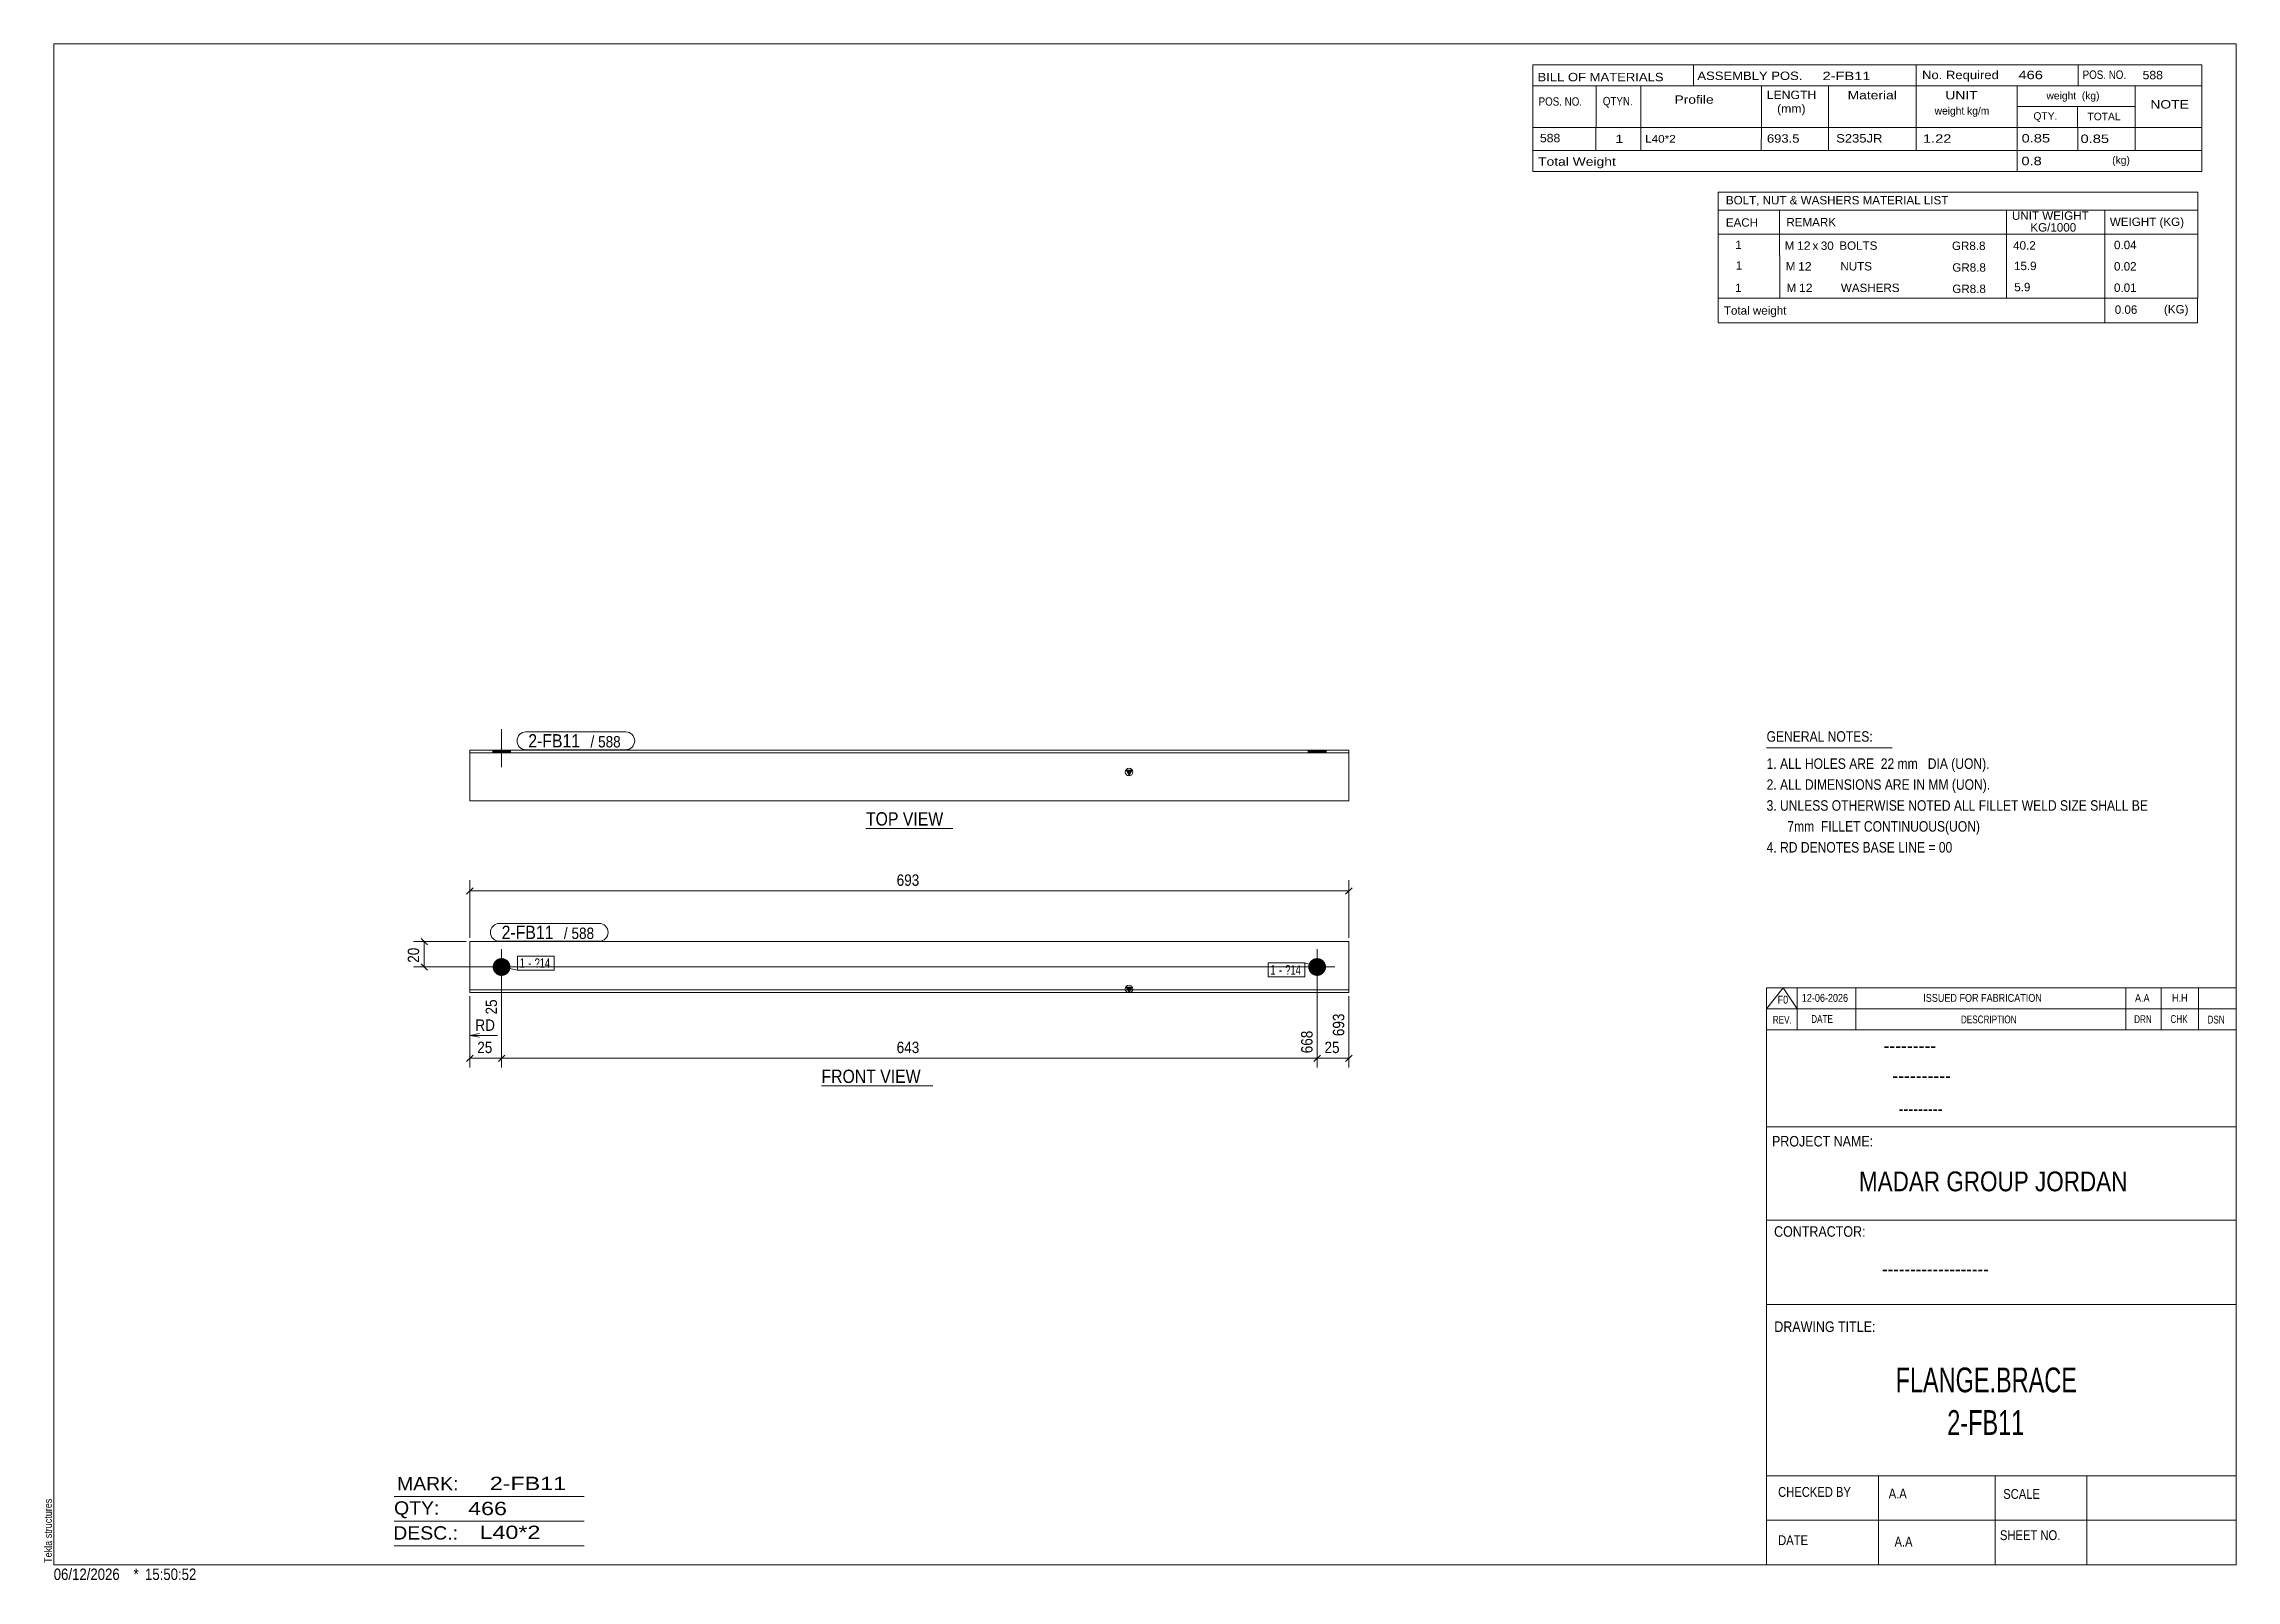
# Model space of a CAD drawing. Header units: millimetres. Extents: x 2 to 579, y 1 to 405.
import ezdxf

# ---------------------------------------------------------------- set-up
doc = ezdxf.new("R2010")
doc.units = ezdxf.units.MM
doc.linetypes.add('XKITLINE00', pattern=[0])
for name, color, linetype, lineweight in [('Bolt', 3, 'Continuous', 0), ('BoltMark', 7, 'Continuous', 0), ('Dimensions', 7, 'Continuous', 0), ('DrawingSheet', 5, 'Continuous', 0), ('OtherObjectType', 7, 'Continuous', 0), ('Part', 2, 'Continuous', 0), ('PartMark', 7, 'Continuous', 0)]:
    doc.layers.add(name, color=color, linetype=linetype, lineweight=lineweight)
doc.styles.add('@ARIAL_UNICODE_MS_BOLD', font='ARIAL.TTF')
doc.styles.add('ARIAL', font='ARIAL.TTF')
doc.styles.add('ARIAL_NARROW', font='ARIALN.TTF')
doc.styles.add('COMIC_SANS_MS_BOLD', font='COMICBD.TTF')
doc.styles.add('SWIS721_EX_BT', font='ARIAL.TTF')
doc.styles.add('SWISSE', font='ARIAL.TTF')

# ---------------------------------------------------------------- blocks, each defined once
blk = doc.blocks.new('*A1')
at = {"layer": 'Bolt'}
blk.add_hatch(color=3, dxfattribs=at).paths.add_polyline_path([(337.34, 164.55), (337.4, 164.55), (337.45, 164.54), (337.51, 164.54), (337.57, 164.53), (337.62, 164.52), (337.68, 164.52), (337.74, 164.51), (337.79, 164.49), (337.85, 164.48), (337.9, 164.47), (337.96, 164.45), (338.01, 164.43), (338.07, 164.41), (338.12, 164.39), (338.18, 164.37), (338.23, 164.35), (338.28, 164.33), (338.33, 164.3), (338.38, 164.27), (338.43, 164.25), (338.48, 164.22), (338.53, 164.19), (338.58, 164.16), (338.63, 164.12), (338.67, 164.09), (338.72, 164.06), (338.76, 164.02), (338.81, 163.98), (338.85, 163.95), (338.89, 163.91), (338.93, 163.87), (338.97, 163.83), (339.01, 163.78), (339.05, 163.74), (339.09, 163.7), (339.12, 163.65), (339.16, 163.61), (339.19, 163.56), (339.22, 163.51), (339.25, 163.46), (339.28, 163.42), (339.31, 163.37), (339.34, 163.32), (339.37, 163.27), (339.39, 163.21), (339.42, 163.16), (339.44, 163.11), (339.46, 163.06), (339.48, 163), (339.5, 162.95), (339.52, 162.89), (339.53, 162.84), (339.55, 162.78), (339.56, 162.73), (339.57, 162.67), (339.58, 162.62), (339.59, 162.56), (339.6, 162.5), (339.6, 162.45), (339.61, 162.39), (339.61, 162.33), (339.62, 162.27), (339.62, 162.22), (339.62, 162.16), (339.61, 162.1), (339.61, 162.05), (339.6, 161.99), (339.6, 161.93), (339.59, 161.87), (339.58, 161.82), (339.57, 161.76), (339.56, 161.71), (339.55, 161.65), (339.53, 161.59), (339.52, 161.54), (339.5, 161.48), (339.48, 161.43), (339.46, 161.38), (339.44, 161.32), (339.42, 161.27), (339.39, 161.22), (339.37, 161.17), (339.34, 161.12), (339.31, 161.07), (339.28, 161.02), (339.25, 160.97), (339.22, 160.92), (339.19, 160.87), (339.16, 160.83), (339.12, 160.78), (339.09, 160.74), (339.05, 160.69), (339.01, 160.65), (338.97, 160.61), (338.93, 160.57), (338.89, 160.53), (338.85, 160.49), (338.81, 160.45), (338.76, 160.41), (338.72, 160.38), (338.67, 160.34), (338.63, 160.31), (338.58, 160.28), (338.53, 160.25), (338.48, 160.22), (338.43, 160.19), (338.38, 160.16), (338.33, 160.13), (338.28, 160.11), (338.23, 160.08), (338.18, 160.06), (338.12, 160.04), (338.07, 160.02), (338.01, 160), (337.96, 159.98), (337.9, 159.97), (337.85, 159.95), (337.79, 159.94), (337.74, 159.93), (337.68, 159.92), (337.62, 159.91), (337.57, 159.9), (337.51, 159.89), (337.45, 159.89), (337.4, 159.89), (337.34, 159.88), (337.28, 159.88), (337.23, 159.88), (337.17, 159.89), (337.11, 159.89), (337.05, 159.89), (337, 159.9), (336.94, 159.91), (336.88, 159.92), (336.83, 159.93), (336.77, 159.94), (336.72, 159.95), (336.66, 159.97), (336.61, 159.98), (336.55, 160), (336.5, 160.02), (336.44, 160.04), (336.39, 160.06), (336.34, 160.08), (336.28, 160.11), (336.23, 160.13), (336.18, 160.16), (336.13, 160.19), (336.08, 160.22), (336.03, 160.25), (335.99, 160.28), (335.94, 160.31), (335.89, 160.34), (335.85, 160.38), (335.8, 160.41), (335.76, 160.45), (335.72, 160.49), (335.67, 160.53), (335.63, 160.57), (335.59, 160.61), (335.55, 160.65), (335.52, 160.69), (335.48, 160.74), (335.44, 160.78), (335.41, 160.83), (335.37, 160.87), (335.34, 160.92), (335.31, 160.97), (335.28, 161.02), (335.25, 161.07), (335.22, 161.12), (335.2, 161.17), (335.17, 161.22), (335.15, 161.27), (335.13, 161.32), (335.11, 161.38), (335.09, 161.43), (335.07, 161.48), (335.05, 161.54), (335.03, 161.59), (335.02, 161.65), (335.01, 161.71), (334.99, 161.76), (334.98, 161.82), (334.97, 161.87), (334.97, 161.93), (334.96, 161.99), (334.96, 162.05), (334.95, 162.1), (334.95, 162.16), (334.95, 162.22), (334.95, 162.27), (334.95, 162.33), (334.96, 162.39), (334.96, 162.45), (334.97, 162.5), (334.97, 162.56), (334.98, 162.62), (334.99, 162.67), (335.01, 162.73), (335.02, 162.78), (335.03, 162.84), (335.05, 162.89), (335.07, 162.95), (335.09, 163), (335.11, 163.06), (335.13, 163.11), (335.15, 163.16), (335.17, 163.21), (335.2, 163.27), (335.22, 163.32), (335.25, 163.37), (335.28, 163.42), (335.31, 163.46), (335.34, 163.51), (335.37, 163.56), (335.41, 163.61), (335.44, 163.65), (335.48, 163.7), (335.52, 163.74), (335.55, 163.78), (335.59, 163.83), (335.63, 163.87), (335.67, 163.91), (335.72, 163.95), (335.76, 163.98), (335.8, 164.02), (335.85, 164.06), (335.89, 164.09), (335.94, 164.12), (335.99, 164.16), (336.03, 164.19), (336.08, 164.22), (336.13, 164.25), (336.18, 164.27), (336.23, 164.3), (336.28, 164.33), (336.34, 164.35), (336.39, 164.37), (336.44, 164.39), (336.5, 164.41), (336.55, 164.43), (336.61, 164.45), (336.66, 164.47), (336.72, 164.48), (336.77, 164.49), (336.83, 164.51), (336.88, 164.52), (336.94, 164.52), (337, 164.53), (337.05, 164.54), (337.11, 164.54), (337.17, 164.55), (337.23, 164.55), (337.28, 164.55)], flags=17)
at = {"layer": 'Bolt', "color": 3, "linetype": 'XKITLINE00', "lineweight": 0}
for p, q in [((332.62, 162.22), (341.95, 162.22)), ((337.28, 157.55), (337.28, 166.88))]:
    blk.add_line(p, q, dxfattribs=at)
blk = doc.blocks.new('*A2')
at = {"layer": 'Bolt'}
blk.add_hatch(color=3, dxfattribs=at).paths.add_polyline_path([(122.84, 164.55), (122.9, 164.55), (122.95, 164.54), (123.01, 164.54), (123.07, 164.53), (123.13, 164.52), (123.18, 164.52), (123.24, 164.51), (123.29, 164.49), (123.35, 164.48), (123.41, 164.47), (123.46, 164.45), (123.52, 164.43), (123.57, 164.41), (123.62, 164.39), (123.68, 164.37), (123.73, 164.35), (123.78, 164.33), (123.83, 164.3), (123.88, 164.27), (123.93, 164.25), (123.98, 164.22), (124.03, 164.19), (124.08, 164.16), (124.13, 164.12), (124.17, 164.09), (124.22, 164.06), (124.26, 164.02), (124.31, 163.98), (124.35, 163.95), (124.39, 163.91), (124.43, 163.87), (124.47, 163.83), (124.51, 163.78), (124.55, 163.74), (124.59, 163.7), (124.62, 163.65), (124.66, 163.61), (124.69, 163.56), (124.72, 163.51), (124.75, 163.46), (124.78, 163.42), (124.81, 163.37), (124.84, 163.32), (124.87, 163.27), (124.89, 163.21), (124.92, 163.16), (124.94, 163.11), (124.96, 163.06), (124.98, 163), (125, 162.95), (125.02, 162.89), (125.03, 162.84), (125.05, 162.78), (125.06, 162.73), (125.07, 162.67), (125.08, 162.62), (125.09, 162.56), (125.1, 162.5), (125.11, 162.45), (125.11, 162.39), (125.11, 162.33), (125.12, 162.27), (125.12, 162.22), (125.12, 162.16), (125.11, 162.1), (125.11, 162.05), (125.11, 161.99), (125.1, 161.93), (125.09, 161.87), (125.08, 161.82), (125.07, 161.76), (125.06, 161.71), (125.05, 161.65), (125.03, 161.59), (125.02, 161.54), (125, 161.48), (124.98, 161.43), (124.96, 161.38), (124.94, 161.32), (124.92, 161.27), (124.89, 161.22), (124.87, 161.17), (124.84, 161.12), (124.81, 161.07), (124.78, 161.02), (124.75, 160.97), (124.72, 160.92), (124.69, 160.87), (124.66, 160.83), (124.62, 160.78), (124.59, 160.74), (124.55, 160.69), (124.51, 160.65), (124.47, 160.61), (124.43, 160.57), (124.39, 160.53), (124.35, 160.49), (124.31, 160.45), (124.26, 160.41), (124.22, 160.38), (124.17, 160.34), (124.13, 160.31), (124.08, 160.28), (124.03, 160.25), (123.98, 160.22), (123.93, 160.19), (123.88, 160.16), (123.83, 160.13), (123.78, 160.11), (123.73, 160.08), (123.68, 160.06), (123.62, 160.04), (123.57, 160.02), (123.52, 160), (123.46, 159.98), (123.41, 159.97), (123.35, 159.95), (123.29, 159.94), (123.24, 159.93), (123.18, 159.92), (123.13, 159.91), (123.07, 159.9), (123.01, 159.89), (122.95, 159.89), (122.9, 159.89), (122.84, 159.88), (122.78, 159.88), (122.73, 159.88), (122.67, 159.89), (122.61, 159.89), (122.55, 159.89), (122.5, 159.9), (122.44, 159.91), (122.38, 159.92), (122.33, 159.93), (122.27, 159.94), (122.22, 159.95), (122.16, 159.97), (122.11, 159.98), (122.05, 160), (122, 160.02), (121.94, 160.04), (121.89, 160.06), (121.84, 160.08), (121.79, 160.11), (121.73, 160.13), (121.68, 160.16), (121.63, 160.19), (121.58, 160.22), (121.54, 160.25), (121.49, 160.28), (121.44, 160.31), (121.39, 160.34), (121.35, 160.38), (121.3, 160.41), (121.26, 160.45), (121.22, 160.49), (121.17, 160.53), (121.13, 160.57), (121.09, 160.61), (121.05, 160.65), (121.02, 160.69), (120.98, 160.74), (120.94, 160.78), (120.91, 160.83), (120.88, 160.87), (120.84, 160.92), (120.81, 160.97), (120.78, 161.02), (120.75, 161.07), (120.73, 161.12), (120.7, 161.17), (120.67, 161.22), (120.65, 161.27), (120.63, 161.32), (120.61, 161.38), (120.59, 161.43), (120.57, 161.48), (120.55, 161.54), (120.53, 161.59), (120.52, 161.65), (120.51, 161.71), (120.49, 161.76), (120.48, 161.82), (120.48, 161.87), (120.47, 161.93), (120.46, 161.99), (120.46, 162.05), (120.45, 162.1), (120.45, 162.16), (120.45, 162.22), (120.45, 162.27), (120.45, 162.33), (120.46, 162.39), (120.46, 162.45), (120.47, 162.5), (120.48, 162.56), (120.48, 162.62), (120.49, 162.67), (120.51, 162.73), (120.52, 162.78), (120.53, 162.84), (120.55, 162.89), (120.57, 162.95), (120.59, 163), (120.61, 163.06), (120.63, 163.11), (120.65, 163.16), (120.67, 163.21), (120.7, 163.27), (120.73, 163.32), (120.75, 163.37), (120.78, 163.42), (120.81, 163.46), (120.84, 163.51), (120.88, 163.56), (120.91, 163.61), (120.94, 163.65), (120.98, 163.7), (121.02, 163.74), (121.05, 163.78), (121.09, 163.83), (121.13, 163.87), (121.17, 163.91), (121.22, 163.95), (121.26, 163.98), (121.3, 164.02), (121.35, 164.06), (121.39, 164.09), (121.44, 164.12), (121.49, 164.16), (121.54, 164.19), (121.58, 164.22), (121.63, 164.25), (121.68, 164.27), (121.73, 164.3), (121.79, 164.33), (121.84, 164.35), (121.89, 164.37), (121.94, 164.39), (122, 164.41), (122.05, 164.43), (122.11, 164.45), (122.16, 164.47), (122.22, 164.48), (122.27, 164.49), (122.33, 164.51), (122.38, 164.52), (122.44, 164.52), (122.5, 164.53), (122.55, 164.54), (122.61, 164.54), (122.67, 164.55), (122.73, 164.55), (122.78, 164.55)], flags=17)
at = {"layer": 'Bolt', "color": 3, "linetype": 'XKITLINE00', "lineweight": 0}
for p, q in [((118.12, 162.22), (127.45, 162.22)), ((122.78, 157.55), (122.78, 166.88))]:
    blk.add_line(p, q, dxfattribs=at)
blk = doc.blocks.new('*A3')
at = {"layer": 'Part'}
blk.add_hatch(color=2, dxfattribs=at).paths.add_polyline_path([(287.02, 156.95), (288.62, 156.95), (287.82, 155.55)], flags=17)
at = {"layer": 'Part', "color": 2, "linetype": 'XKITLINE00', "lineweight": 0}
for p, q in [((345.62, 168.88), (114.45, 168.88)), ((114.45, 168.88), (114.45, 155.55)), ((345.62, 155.55), (345.62, 168.88)), ((345.62, 156.22), (114.45, 156.22)), ((287.82, 155.55), (287.02, 156.95)), ((287.02, 156.95), (288.62, 156.95)), ((288.62, 156.95), (287.82, 155.55)), ((114.45, 155.55), (345.62, 155.55))]:
    blk.add_line(p, q, dxfattribs=at)
blk.add_circle((287.82, 156.45), 1, dxfattribs=at)
blk = doc.blocks.new('*A4')
at = {"layer": 'Bolt'}
blk.add_hatch(color=3, dxfattribs=at).paths.add_polyline_path([(334.95, 218.58), (334.95, 219.25), (339.62, 219.25), (339.62, 218.58)], flags=17)
at = {"layer": 'Bolt', "color": 3, "linetype": 'XKITLINE00', "lineweight": 0}
for p, q in [((334.95, 218.58), (334.95, 219.25)), ((337.28, 218.58), (337.28, 219.25)), ((339.62, 218.58), (339.62, 219.25))]:
    blk.add_line(p, q, dxfattribs=at)
blk = doc.blocks.new('*A5')
at = {"layer": 'Bolt'}
blk.add_hatch(color=3, dxfattribs=at).paths.add_polyline_path([(120.45, 218.58), (120.45, 219.25), (125.12, 219.25), (125.12, 218.58)], flags=17)
at = {"layer": 'Bolt', "color": 3, "linetype": 'XKITLINE00', "lineweight": 0}
for p, q in [((120.45, 218.58), (120.45, 219.25)), ((122.78, 214.75), (122.78, 224.75)), ((125.12, 218.58), (125.12, 219.25))]:
    blk.add_line(p, q, dxfattribs=at)
blk = doc.blocks.new('*A6')
at = {"layer": 'Part'}
blk.add_hatch(color=2, dxfattribs=at).paths.add_polyline_path([(287.02, 213.98), (288.62, 213.98), (287.82, 212.58)], flags=17)
at = {"layer": 'Part', "color": 2, "linetype": 'XKITLINE00', "lineweight": 0}
for p, q in [((345.62, 219.25), (114.45, 219.25)), ((114.45, 219.25), (114.45, 218.58)), ((345.62, 219.25), (345.62, 205.92)), ((345.62, 218.58), (114.45, 218.58)), ((114.45, 218.58), (114.45, 205.92)), ((287.82, 212.58), (287.02, 213.98)), ((287.02, 213.98), (288.62, 213.98)), ((288.62, 213.98), (287.82, 212.58)), ((345.62, 205.92), (114.45, 205.92))]:
    blk.add_line(p, q, dxfattribs=at)
blk.add_circle((287.82, 213.48), 1, dxfattribs=at)
blk = doc.blocks.new('*A7')
at = {"layer": 'DrawingSheet', "color": 5, "linetype": 'XKITLINE00', "lineweight": 0}
for p, q in [((579, 405), (5, 405)), ((5, 405), (5, 5)), ((579, 5), (579, 405)), ((5, 5), (579, 5))]:
    blk.add_line(p, q, dxfattribs=at)
at = {"layer": 'DrawingSheet', "color": 5, "style": 'ARIAL', "width": 0.85}
blk.add_text('Tekla structures', height=2, rotation=90, dxfattribs=at).set_placement((4.5, 5.5))
blk = doc.blocks.new('*A8')
at = {"layer": 'OtherObjectType', "color": 7, "linetype": 'XKITLINE00', "lineweight": 0}
for p, q in [((442.76, 365.95), (442.75, 354.95)), ((442.76, 365.95), (568.88, 365.95)), ((568.88, 365.95), (568.88, 354.95)), ((442.75, 361.3), (568.88, 361.3)), ((458.87, 361.31), (458.87, 354.95)), ((518.57, 361.31), (518.57, 354.95)), ((544.47, 361.29), (544.47, 354.95)), ((442.76, 354.92), (442.76, 349.42)), ((442.77, 354.95), (568.88, 354.95)), ((458.92, 354.95), (458.92, 349.33)), ((518.57, 354.95), (518.57, 349.33)), ((544.5, 354.95), (544.5, 349.45)), ((568.88, 354.95), (568.88, 349.45)), ((442.79, 349.33), (442.79, 343.72)), ((458.95, 349.33), (458.95, 343.71)), ((518.57, 349.33), (518.57, 343.71)), ((544.5, 349.33), (544.5, 343.83)), ((568.88, 349.33), (568.88, 343.83)), ((442.79, 343.7), (442.79, 338.13)), ((458.95, 343.71), (458.95, 338.09)), ((518.57, 343.71), (518.57, 338.09)), ((544.5, 343.71), (544.5, 338.1)), ((568.88, 343.71), (568.88, 338.1)), ((568.88, 338.1), (442.75, 338.13)), ((442.78, 338.09), (442.78, 331.69)), ((442.85, 338.09), (568.87, 338.09)), ((544.5, 338.06), (544.5, 331.64)), ((568.87, 338.06), (568.87, 331.65)), ((442.77, 331.65), (568.87, 331.65))]:
    blk.add_line(p, q, dxfattribs=at)
at = {"layer": 'OtherObjectType', "color": 7, "style": 'ARIAL_NARROW'}
for s, width, p in [('BOLT, NUT & WASHERS MATERIAL LIST', 1.211571, (444.79, 362.79)), ('EACH', 1.211571, (444.78, 356.92)), ('REMARK', 1.211571, (460.7, 357.01)), ('UNIT WEIGHT', 1.211571, (520.03, 358.72)), (' KG/1000', 1.211571, (524.02, 355.63)), ('WEIGHT (KG)', 1.211571, (545.78, 357.1)), ('1', 1.211571, (447.26, 351.05)), ('M', 1.211571, (460.26, 350.85)), ('12', 1.275, (463.5, 350.83)), ('x', 1.211571, (467.58, 350.83)), ('30', 1.211571, (469.76, 350.82)), ('BOLTS', 1.211571, (474.63, 350.84)), ('GR8.8', 1.211571, (504.25, 350.79)), ('40.2', 1.211571, (520.34, 350.88)), ('0.04', 1.211571, (546.87, 351.01)), ('1', 1.211571, (447.4, 345.61)), ('M', 1.211571, (460.54, 345.41)), ('12', 1.275, (463.78, 345.39)), ('NUTS', 1.211571, (474.91, 345.41)), ('GR8.8', 1.211571, (504.35, 345.09)), ('15.9', 1.211571, (520.56, 345.5)), ('0.02', 1.211571, (546.87, 345.39)), ('1', 1.211571, (447.24, 339.74)), ('M', 1.211571, (460.76, 339.74)), ('12', 1.275, (464, 339.72)), ('WASHERS', 1.211571, (475.04, 339.73)), ('GR8.8', 1.211571, (504.35, 339.47)), ('5.9', 1.211571, (520.64, 339.94)), ('0.01', 1.211571, (546.87, 339.78)), ('Total weight', 1.211571, (444.26, 333.77)), ('0.06', 1.211571, (547.07, 334)), ('(KG)', 1.211571, (560.02, 334.1))]:
    blk.add_text(s, height=2.2, dxfattribs=dict(at, width=width)).set_placement(p)
blk = doc.blocks.new('*A9')
at = {"layer": 'OtherObjectType', "color": 7, "linetype": 'XKITLINE00', "lineweight": 0}
blk.add_line((455.5, 219.82), (488.5, 219.82), dxfattribs=at)
at = {"layer": 'OtherObjectType', "color": 7, "style": 'ARIAL_NARROW', "width": 1.008832}
for s, p in [('GENERAL NOTES:', (455.5, 221.47)), ('1. ALL HOLES ARE  22 mm   DIA (UON).', (455.5, 214.32)), ('2. ALL DIMENSIONS ARE IN MM (UON).', (455.5, 208.82)), ('3. UNLESS OTHERWISE NOTED ALL FILLET WELD SIZE SHALL BE', (455.5, 203.32)), ('7mm  FILLET CONTINUOUS(UON)', (460.95, 197.82)), ('4. RD DENOTES BASE LINE = 00', (455.5, 192.32))]:
    blk.add_text(s, height=2.75, dxfattribs=at).set_placement(p)
blk = doc.blocks.new('*A10')
at = {"layer": 'OtherObjectType', "color": 7, "linetype": 'XKITLINE00', "lineweight": 0}
for p, q in [((455.5, 156.76), (579, 156.76)), ((455.5, 151.21), (459.82, 156.76)), ((455.5, 151.21), (455.5, 156.76)), ((459.82, 156.76), (463.53, 151.21)), ((463.53, 151.21), (463.53, 156.76)), ((478.97, 151.21), (478.97, 156.76)), ((549.98, 151.21), (549.98, 156.76)), ((559.24, 151.21), (559.24, 156.76)), ((569.12, 151.21), (569.12, 156.76)), ((579, 151.21), (579, 156.76)), ((455.5, 151.21), (579, 151.21)), ((455.5, 145.65), (455.5, 151.21)), ((459.21, 151.21), (579, 151.21)), ((463.53, 145.65), (463.53, 151.21)), ((478.97, 145.65), (478.97, 151.21)), ((549.98, 145.65), (549.98, 151.21)), ((559.24, 145.65), (559.24, 151.21)), ((569.12, 145.65), (569.12, 151.21)), ((579, 145.65), (579, 151.21))]:
    blk.add_line(p, q, dxfattribs=at)
at = {"layer": 'OtherObjectType', "color": 7, "style": 'ARIAL_NARROW'}
for s, height, width, p in [('F0', 2.058, 1.008832, (458.4, 152.59)), ('12-06-2026', 2.058, 1.008832, (464.76, 153.06)), ('ISSUED FOR FABRICATION', 2.0583, 1.008832, (496.71, 153.06)), ('A.A', 2.058, 1.008832, (552.4, 153.06)), ('H.H', 2.058, 1.008832, (562.13, 153.06)), ('REV.', 2.058, 0.907949, (457.13, 147.31)), ('DATE', 2.058, 0.907949, (467.23, 147.5)), ('DESCRIPTION', 2.0583, 0.907949, (506.61, 147.39)), ('DRN', 2.058, 0.907949, (552.17, 147.47)), ('CHK', 2.058, 0.907949, (561.72, 147.5)), ('DSN', 2.058, 0.907949, (571.47, 147.35))]:
    blk.add_text(s, height=height, dxfattribs=dict(at, width=width)).set_placement(p)
blk = doc.blocks.new('*A11')
at = {"layer": 'OtherObjectType', "color": 6, "linetype": 'XKITLINE00', "lineweight": 0}
for p, q in [((94.5, 23), (144.5, 23)), ((94.5, 16.5), (144.5, 16.5)), ((94.5, 10), (144.5, 10))]:
    blk.add_line(p, q, dxfattribs=at)
at = {"layer": 'OtherObjectType', "color": 6, "style": 'ARIAL_NARROW'}
for s, width, p in [('MARK:', 1.275, (95.27, 24.58)), ('2-FB11', 1.525501, (119.69, 24.65)), ('QTY:', 1.275, (94.5, 18.19)), ('466', 1.525501, (113.99, 18.05)), ('DESC.:', 1.275, (94.29, 11.63)), ('L40*2', 1.525501, (117, 11.79))]:
    blk.add_text(s, height=3.5, dxfattribs=dict(at, width=width)).set_placement(p)
blk = doc.blocks.new('*A12')
at = {"layer": 'OtherObjectType', "color": 2, "linetype": 'XKITLINE00', "lineweight": 0}
for p, q in [((455.5, 145.65), (579, 145.65)), ((455.5, 5), (455.5, 145.64)), ((578.98, 145.64), (579, 5)), ((579, 120.14), (455.5, 120.14)), ((455.5, 95.63), (579, 95.63)), ((579, 73.49), (455.5, 73.49)), ((579, 28.4), (455.5, 28.4)), ((484.94, 28.4), (484.94, 5)), ((515.62, 5), (515.62, 28.4)), ((539.75, 5), (539.75, 28.4)), ((579, 16.7), (455.5, 16.7)), ((579, 5), (455.5, 5))]:
    blk.add_line(p, q, dxfattribs=at)
at = {"layer": 'OtherObjectType', "color": 4, "style": '@ARIAL_UNICODE_MS_BOLD', "width": 0.85}
blk.add_text('---------', height=3.9, dxfattribs=at).set_placement((486.23, 139.59))
at = {"layer": 'OtherObjectType', "color": 7, "style": 'ARIAL', "width": 0.85}
for s, height, p in [('----------', 3.9, (488.56, 131.77)), ('---------', 3.25, (490.21, 123.31))]:
    blk.add_text(s, height=height, dxfattribs=at).set_placement(p)
at = {"layer": 'OtherObjectType', "color": 3, "width": 0.85}
for s, style, p in [('PROJECT NAME:', 'SWIS721_EX_BT', (456.92, 115.01)), ('CONTRACTOR:', 'SWISSE', (457.47, 91.27)), ('DRAWING TITLE:', 'SWIS721_EX_BT', (457.53, 66.24))]:
    blk.add_text(s, height=2.7618, dxfattribs=dict(at, style=style)).set_placement(p)
at = {"layer": 'OtherObjectType', "color": 7, "width": 0.85}
for s, height, p in [('MADAR GROUP JORDAN', 5.2, (479.79, 103.23)), ('CHECKED BY', 2.592, (458.53, 22.86)), ('A.A', 2.592, (487.61, 22.45)), ('SCALE', 2.592, (517.74, 22.33)), ('DATE', 2.592, (458.54, 10.16)), ('A.A', 2.592, (489.14, 9.76)), ('SHEET NO.', 2.592, (516.87, 11.49))]:
    blk.add_text(s, height=height, dxfattribs=at).set_placement(p)
at = {"layer": 'OtherObjectType', "color": 1}
for s, height, style, width, p in [('-------------------', 3.9, 'COMIC_SANS_MS_BOLD', 0.85, (485.87, 80.86)), ('FLANGE.BRACE', 6.5, 'ARIAL', 0.68, (489.43, 50.37)), ('2-FB11', 6.5, 'ARIAL', 0.68, (503.02, 39.17))]:
    blk.add_text(s, height=height, dxfattribs=dict(at, style=style, width=width)).set_placement(p)
blk = doc.blocks.new('*A13')
at = {"layer": 'OtherObjectType', "color": 7, "linetype": 'XKITLINE00', "lineweight": 0}
for p, q in [((393.98, 399.5), (569.98, 399.5)), ((393.98, 399.5), (393.98, 388.5)), ((436.26, 399.42), (436.26, 393.87)), ((494.85, 394), (494.85, 399.5)), ((537.43, 393.96), (537.43, 399.42)), ((569.98, 394), (569.98, 399.5)), ((393.98, 394), (569.98, 394)), ((410.64, 394), (410.64, 383)), ((422.4, 393.98), (422.4, 383.03)), ((454.12, 393.99), (454.13, 383)), ((471.78, 393.98), (471.78, 383)), ((494.85, 393.98), (494.85, 383)), ((521.43, 394), (521.43, 383)), ((552.42, 394), (552.42, 383)), ((569.98, 394), (569.98, 388.5)), ((393.98, 388.5), (393.98, 383)), ((521.45, 388.52), (552.45, 388.52)), ((537.28, 388.52), (537.28, 383)), ((569.98, 388.5), (569.98, 383)), ((393.98, 383), (569.98, 383)), ((393.98, 383), (393.98, 376.95)), ((410.63, 383), (410.63, 376.95)), ((422.44, 382.99), (422.44, 376.95)), ((454.12, 383), (454.11, 376.95)), ((471.79, 383), (471.79, 376.95)), ((494.87, 383), (494.87, 376.95)), ((521.44, 383), (521.44, 376.95)), ((537.33, 382.95), (537.33, 376.95)), ((552.43, 383), (552.43, 376.95)), ((569.98, 383), (569.98, 376.95)), ((393.98, 376.95), (569.98, 376.95)), ((393.98, 376.95), (393.98, 371.45)), ((521.44, 376.95), (521.44, 371.45)), ((569.98, 376.95), (569.98, 371.45)), ((393.98, 371.45), (569.98, 371.45))]:
    blk.add_line(p, q, dxfattribs=at)
at = {"layer": 'OtherObjectType', "color": 7, "style": 'ARIAL_NARROW'}
for s, height, width, p in [('No. Required', 2.2, 1.36, (496.39, 395.72)), ('466', 2.2, 1.525501, (521.75, 395.72)), ('POS. NO.', 2.2, 1.02, (538.63, 395.79)), ('588', 2.2, 1.270501, (554.4, 395.69)), ('BILL OF MATERIALS', 2.2, 1.36, (395.25, 395.16)), ('ASSEMBLY POS.', 2.2, 1.36, (437.3, 395.5)), ('LENGTH', 2.2, 1.275, (455.54, 390.49)), ('2-FB11', 2.2, 1.525501, (470.23, 395.46)), ('Material', 2.2, 1.445, (476.81, 390.41)), ('UNIT', 2.2, 1.445, (502.52, 390.4)), ('weight  (kg)', 1.98, 1.19, (529.11, 390.39)), ('POS. NO.', 2.2, 1.02, (395.53, 388.74)), ('QTYN.', 2.2, 1.02, (412.42, 388.84)), ('Profile', 2.2, 1.445, (431.26, 389.25)), ('(mm)', 2.2, 1.275, (458.26, 386.86)), ('weight kg/m', 1.98, 1.19, (499.69, 386.4)), ('QTY.', 1.98, 1.19, (525.68, 385.03)), ('TOTAL', 1.98, 1.19, (539.9, 384.91)), ('NOTE', 2.2, 1.445, (556.44, 387.99)), ('588', 2.2, 1.270501, (395.89, 379.12)), ('1', 2.2, 1.525501, (415.71, 378.91)), ('L40*2', 1.98, 1.355501, (423.56, 379.04)), ('693.5', 2.2, 1.355501, (455.59, 379.01)), ('S235JR', 2.2, 1.355501, (473.81, 379.05)), ('1.22', 2.2, 1.525501, (496.62, 378.99)), ('0.85', 2.2, 1.525501, (522.57, 379.07)), ('0.85', 2.2, 1.525501, (538.08, 378.94)), ('Total Weight', 2.2, 1.445, (395.4, 372.94)), ('0.8', 2.2, 1.525501, (522.52, 373.09)), ('(kg)', 1.98, 1.19, (546.4, 373.46))]:
    blk.add_text(s, height=height, dxfattribs=dict(at, width=width)).set_placement(p)
blk = doc.blocks.new('*A14')
at = {"layer": 'OtherObjectType', "color": 7, "style": 'ARIAL_NARROW', "width": 1.008832}
for s, p in [('06/12/2026', (4.99, 1)), ('*', (26, 1)), ('15:50:52', (29, 1))]:
    blk.add_text(s, height=3, dxfattribs=at).set_placement(p)
blk = doc.blocks.new('*A15')
at = {"layer": 'Dimensions', "color": 7, "linetype": 'XKITLINE00', "lineweight": 0}
for p, q in [((113.45, 168.88), (99.6, 168.88)), ((101.6, 169.73), (103.3, 168.03)), ((102.45, 162.22), (102.45, 168.88)), ((336.28, 162.22), (99.6, 162.22)), ((101.6, 163.07), (103.3, 161.37))]:
    blk.add_line(p, q, dxfattribs=at)
at = {"layer": 'Dimensions', "color": 3}
for p in [(102.45, 168.88), (102.45, 162.22)]:
    blk.add_point(p, dxfattribs=at)
at = {"layer": 'Dimensions', "color": 3, "style": 'ARIAL', "width": 0.85}
blk.add_text('20', height=3, rotation=90.00021, dxfattribs=at).set_placement((101.1, 163.32))
blk = doc.blocks.new('*A16')
at = {"layer": 'Dimensions', "color": 7, "linetype": 'XKITLINE00', "lineweight": 0}
for p, q in [((114.45, 169.88), (114.45, 185.07)), ((345.62, 169.88), (345.62, 185.07)), ((115.3, 183.07), (113.6, 181.37)), ((114.45, 182.22), (345.62, 182.22)), ((346.46, 183.07), (344.77, 181.37))]:
    blk.add_line(p, q, dxfattribs=at)
at = {"layer": 'Dimensions', "color": 3}
for p in [(114.45, 182.22), (345.62, 182.22)]:
    blk.add_point(p, dxfattribs=at)
at = {"layer": 'Dimensions', "color": 3, "style": 'ARIAL', "width": 0.85}
blk.add_text('693', height=3, dxfattribs=at).set_placement((226.7, 183.57))
blk = doc.blocks.new('*A17')
at = {"layer": 'Dimensions', "color": 7, "linetype": 'XKITLINE00', "lineweight": 0}
for p, q in [((122.78, 161.22), (122.78, 135.82)), ((114.45, 154.55), (114.45, 135.82)), ((114.45, 154.55), (114.45, 141.82)), ((116.95, 144.72), (114.45, 144.22)), ((116.95, 143.72), (114.45, 144.22)), ((121.67, 144.22), (114.45, 144.22)), ((115.3, 139.07), (113.6, 137.37)), ((123.63, 139.07), (121.93, 137.37)), ((114.45, 138.22), (122.78, 138.22))]:
    blk.add_line(p, q, dxfattribs=at)
at = {"layer": 'Dimensions', "color": 7}
blk.add_point((114.45, 144.22), dxfattribs=at)
at = {"layer": 'Dimensions', "color": 3}
for p in [(114.45, 138.22), (122.78, 138.22)]:
    blk.add_point(p, dxfattribs=at)
at = {"layer": 'Dimensions', "color": 3, "style": 'ARIAL', "width": 0.85}
blk.add_text('25', height=3, rotation=90.00021, dxfattribs=at).set_placement((121.58, 149.72))
for s, p in [('RD', (115.89, 145.42)), ('25', (116.39, 139.57))]:
    blk.add_text(s, height=3, dxfattribs=at).set_placement(p)
blk = doc.blocks.new('*A18')
at = {"layer": 'Dimensions', "color": 7, "linetype": 'XKITLINE00', "lineweight": 0}
for p, q in [((122.78, 161.22), (122.78, 135.82)), ((337.28, 161.22), (337.28, 135.82)), ((123.63, 139.07), (121.93, 137.37)), ((338.13, 139.07), (336.43, 137.37)), ((122.78, 138.22), (337.28, 138.22))]:
    blk.add_line(p, q, dxfattribs=at)
at = {"layer": 'Dimensions', "color": 3}
for p in [(122.78, 138.22), (337.28, 138.22)]:
    blk.add_point(p, dxfattribs=at)
at = {"layer": 'Dimensions', "color": 3, "style": 'ARIAL', "width": 0.85}
blk.add_text('668', height=3, rotation=90.00021, dxfattribs=at).set_placement((336.08, 139.52))
blk.add_text('643', height=3, dxfattribs=at).set_placement((226.7, 139.57))
blk = doc.blocks.new('*A19')
at = {"layer": 'Dimensions', "color": 7, "linetype": 'XKITLINE00', "lineweight": 0}
for p, q in [((337.28, 161.22), (337.28, 135.82)), ((345.62, 154.55), (345.62, 135.82)), ((338.13, 139.07), (336.43, 137.37)), ((346.46, 139.07), (344.77, 137.37)), ((337.28, 138.22), (345.62, 138.22))]:
    blk.add_line(p, q, dxfattribs=at)
at = {"layer": 'Dimensions', "color": 3}
for p in [(337.28, 138.22), (345.62, 138.22)]:
    blk.add_point(p, dxfattribs=at)
at = {"layer": 'Dimensions', "color": 3, "style": 'ARIAL', "width": 0.85}
blk.add_text('693', height=3, rotation=90.00021, dxfattribs=at).set_placement((344.42, 144.02))
blk.add_text('25', height=3, dxfattribs=at).set_placement((339.22, 139.57))
blk = doc.blocks.new('*A20')
at = {"layer": 'BoltMark', "color": 7, "linetype": 'XKITLINE00', "lineweight": 0}
for p, q in [((122.78, 162.22), (126.95, 161.4)), ((126.95, 165.1), (136.64, 165.1)), ((126.95, 161.4), (126.95, 165.1)), ((136.64, 161.4), (136.64, 165.1)), ((126.95, 161.4), (136.64, 161.4))]:
    blk.add_line(p, q, dxfattribs=at)
at = {"layer": 'BoltMark', "color": 3, "style": 'ARIAL_NARROW', "width": 0.85}
for s, p in [('1', (127.55, 162)), ('-', (129.82, 162)), ('?14', (131.48, 162))]:
    blk.add_text(s, height=2.5, dxfattribs=at).set_placement(p)
blk = doc.blocks.new('*A21')
at = {"layer": 'BoltMark', "color": 7, "linetype": 'XKITLINE00', "lineweight": 0}
for p, q in [((324.39, 163.29), (334.08, 163.29)), ((324.39, 159.59), (324.39, 163.29)), ((334.08, 159.59), (334.08, 163.29)), ((337.28, 162.22), (334.08, 163.29)), ((324.39, 159.59), (334.08, 159.59))]:
    blk.add_line(p, q, dxfattribs=at)
at = {"layer": 'BoltMark', "color": 3, "style": 'ARIAL_NARROW', "width": 0.85}
for s, p in [('1', (324.99, 160.19)), ('?14', (328.92, 160.19)), ('-', (327.26, 160.19))]:
    blk.add_text(s, height=2.5, dxfattribs=at).set_placement(p)
blk = doc.blocks.new('*A22')
at = {"layer": 'PartMark', "color": 7, "linetype": 'XKITLINE00', "lineweight": 0}
for p, q in [((122.2, 173.68), (148.44, 173.68)), ((122.2, 168.98), (148.44, 168.98))]:
    blk.add_line(p, q, dxfattribs=at)
for centre, start, end in [((122.2, 171.33), 90, 270), ((148.44, 171.33), 270, 90)]:
    blk.add_arc(centre, 2.35, start, end, dxfattribs=at)
at = {"layer": 'PartMark', "color": 1, "style": 'ARIAL', "width": 0.85}
blk.add_text('2-FB11', height=3.5, dxfattribs=at).set_placement((122.8, 169.58))
at = {"layer": 'PartMark', "color": 3, "style": 'ARIAL', "width": 0.85}
for s, p in [('/', (139.16, 169.58)), ('588', (141.17, 169.58))]:
    blk.add_text(s, height=3, dxfattribs=at).set_placement(p)
blk = doc.blocks.new('*A23')
at = {"layer": 'OtherObjectType', "color": 7, "linetype": 'XKITLINE00', "lineweight": 0}
blk.add_line((206.91, 130.97), (236.21, 130.97), dxfattribs=at)
at = {"layer": 'OtherObjectType', "color": 7, "style": 'ARIAL', "width": 0.85}
blk.add_text('FRONT VIEW', height=3.5, dxfattribs=at).set_placement((206.91, 131.72))
blk = doc.blocks.new('*A24')
at = {"layer": 'PartMark', "color": 7, "linetype": 'XKITLINE00', "lineweight": 0}
for p, q in [((129.2, 224.05), (155.44, 224.05)), ((129.2, 219.35), (155.44, 219.35))]:
    blk.add_line(p, q, dxfattribs=at)
for centre, start, end in [((129.2, 221.7), 90, 270), ((155.44, 221.7), 270, 90)]:
    blk.add_arc(centre, 2.35, start, end, dxfattribs=at)
at = {"layer": 'PartMark', "color": 1, "style": 'ARIAL', "width": 0.85}
blk.add_text('2-FB11', height=3.5, dxfattribs=at).set_placement((129.8, 219.95))
at = {"layer": 'PartMark', "color": 3, "style": 'ARIAL', "width": 0.85}
for s, p in [('/', (146.16, 219.95)), ('588', (148.17, 219.95))]:
    blk.add_text(s, height=3, dxfattribs=at).set_placement(p)
blk = doc.blocks.new('*A25')
at = {"layer": 'OtherObjectType', "color": 7, "linetype": 'XKITLINE00', "lineweight": 0}
blk.add_line((218.62, 198.67), (241.44, 198.67), dxfattribs=at)
at = {"layer": 'OtherObjectType', "color": 7, "style": 'ARIAL', "width": 0.85}
blk.add_text('TOP VIEW', height=3.5, dxfattribs=at).set_placement((218.62, 199.42))

msp = doc.modelspace()

# ---------------------------------------------------------------- block references
at = {"lineweight": 0}
for name in ['*A7', '*A13', '*A8', '*A5', '*A24', '*A4', '*A9', '*A25', '*A16', '*A22', '*A15', '*A2', '*A20', '*A21', '*A1', '*A17', '*A18', '*A19', '*A10', '*A12', '*A23', '*A11', '*A14']:
    msp.add_blockref(name, (0, 0), dxfattribs=at)
at = {"layer": 'Part', "lineweight": 0}
for name in ['*A6', '*A3']:
    msp.add_blockref(name, (0, 0), dxfattribs=at)

doc.saveas('drawing.dxf')
